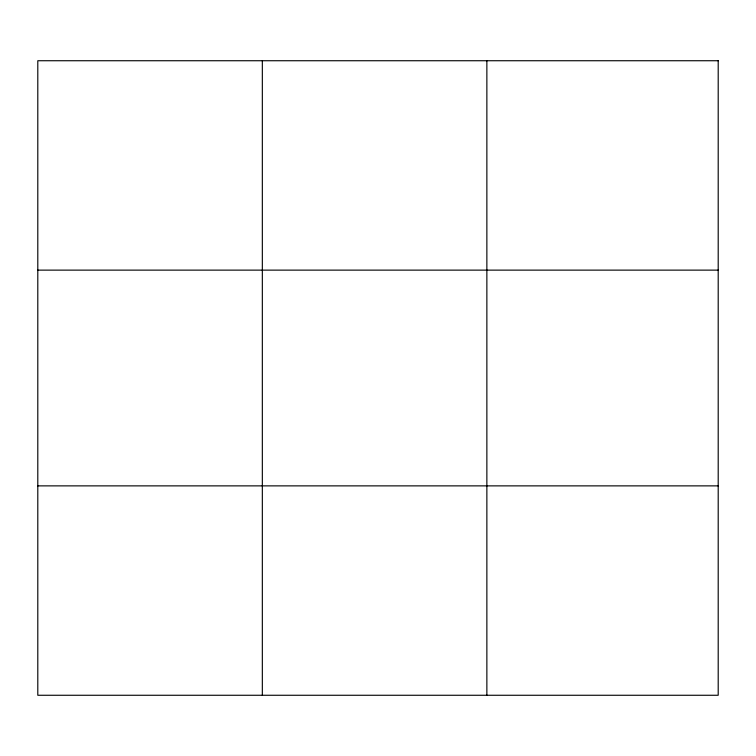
<?xml version="1.0" encoding="UTF-8"?>
<svg xmlns="http://www.w3.org/2000/svg" width="756" height="756" viewBox="0 0 756 756"><rect width="100%" height="100%" fill="white"/><g stroke="black" fill="none" stroke-linecap="round" stroke-linejoin="round"><path stroke-width="1.13" d="M262.332 695.265L262.332 60.735M486.864 695.265L486.864 60.735M37.8 270.128L718.2 270.128M37.8 485.872L718.2 485.872M718.2 60.735L718.2 695.265L37.8 695.265L37.8 60.735L718.2 60.735"/></g></svg>
